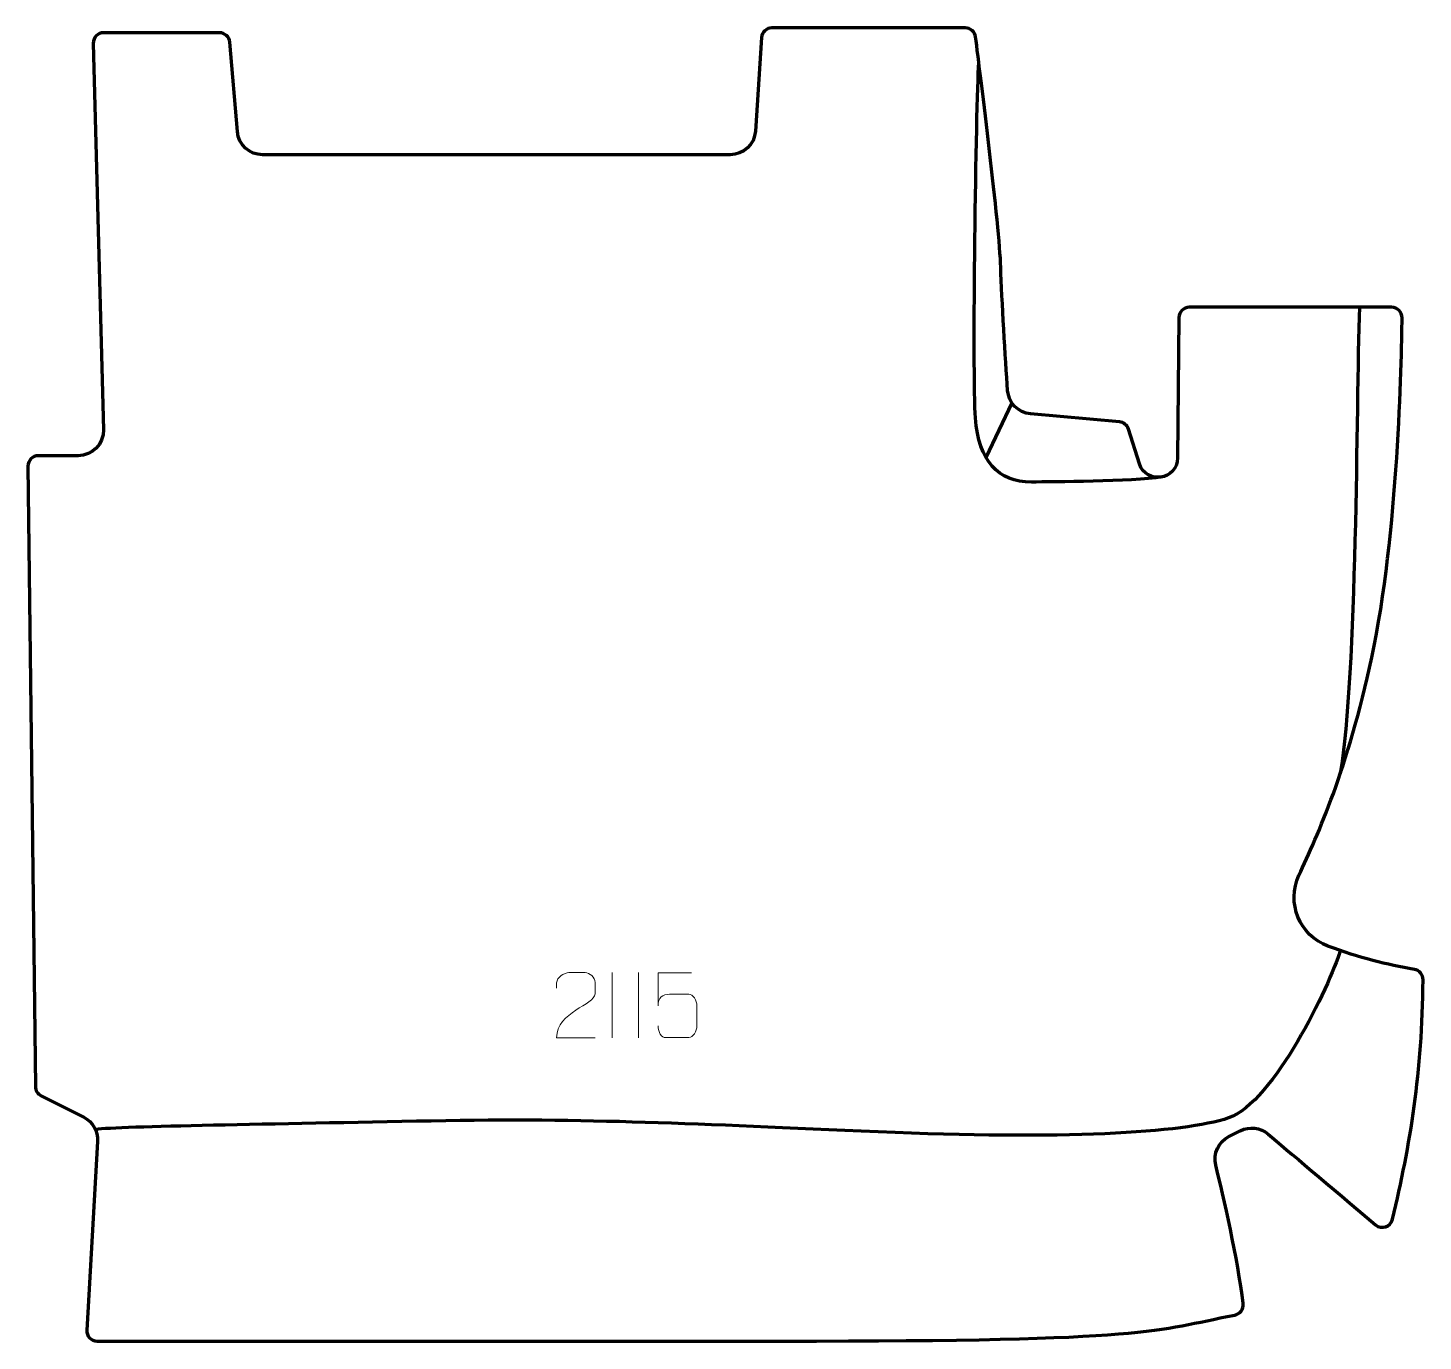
# Model space of a CAD drawing. Header units: millimetres. Extents: x -268 to 268, y -252 to 252.
import ezdxf

# ---------------------------------------------------------------- set-up
doc = ezdxf.new("R2010")
doc.units = ezdxf.units.MM
doc.header["$MEASUREMENT"] = 0
for name, color, linetype in [('layer 1', 7, 'Continuous'), ('layer 2', 7, 'Continuous'), ('layer 3', 7, 'Continuous')]:
    doc.layers.add(name, color=color, linetype=linetype)

msp = doc.modelspace()

# ---------------------------------------------------------------- linework, layer by layer
at = {"layer": 'layer 1', "color": 250, "lineweight": 9}
for points, knots in [([(-50.0658, -135.5583), (-54.9802, -135.558), (-59.8946, -135.558), (-64.8087, -135.5583), (-64.8087, -135.5583), (-64.8087, -125.626), (-50.1577, -122.9848), (-50.0658, -118.6745), (-50.0658, -118.6745), (-50.0661, -117.2504), (-50.0661, -115.8267), (-50.0658, -114.4034), (-50.0658, -114.4034), (-50.0827, -112.3263), (-52.2055, -110.6015), (-53.8765, -110.5842), (-53.8765, -110.5842), (-55.9497, -110.5846), (-58.0226, -110.5846), (-60.095, -110.5842), (-60.095, -110.5842), (-61.9171, -110.5677), (-64.7418, -112.3598), (-64.8087, -114.4534), (-64.8087, -114.4534), (-64.8087, -114.4534), (-64.8087, -116.5082), (-64.8087, -116.5082)], [0, 0, 0, 0, 0.125, 0.125, 0.125, 0.125, 0.25, 0.25, 0.25, 0.25, 0.375, 0.375, 0.375, 0.375, 0.5, 0.5, 0.5, 0.5, 0.625, 0.625, 0.625, 0.625, 0.75, 0.75, 0.75, 0.75, 1, 1, 1, 1]), ([(-13.0431, -110.6164), (-13.0431, -110.6164), (-25.8948, -110.6164), (-25.8948, -110.6164), (-25.8948, -110.6164), (-25.8945, -114.847), (-25.8945, -119.0779), (-25.8948, -123.3091), (-25.8948, -123.3091), (-25.8951, -119.999), (-24.2641, -118.9272), (-21.4521, -118.8667), (-21.4521, -118.8667), (-19.0125, -118.8664), (-16.573, -118.8664), (-14.1338, -118.8667), (-14.1338, -118.8667), (-12.484, -118.8599), (-11.0091, -121.2404), (-10.9806, -123.3091), (-10.9806, -123.3091), (-10.9809, -125.8964), (-10.9809, -128.484), (-10.9806, -131.0717), (-10.9806, -131.0717), (-10.9344, -133.0311), (-12.4338, -135.4674), (-14.0597, -135.5259), (-14.0597, -135.5259), (-16.0162, -135.5256), (-20.9112, -135.5256), (-22.8682, -135.5259), (-22.8682, -135.5259), (-24.7137, -135.5347), (-25.8208, -133.5699), (-25.8416, -131.0188)], [0, 0, 0, 0, 0.1, 0.1, 0.1, 0.1, 0.2, 0.2, 0.2, 0.2, 0.3, 0.3, 0.3, 0.3, 0.4, 0.4, 0.4, 0.4, 0.5, 0.5, 0.5, 0.5, 0.6, 0.6, 0.6, 0.6, 0.7, 0.7, 0.7, 0.7, 0.8, 0.8, 0.8, 0.8, 1, 1, 1, 1])]:
    msp.add_open_spline(points, degree=3, knots=knots, dxfattribs=at)
for points in [[(-43.4372, -110.5841), (-43.4372, -110.5841), (-43.4372, -135.5582), (-43.4372, -135.5582)], [(-33.4372, -110.5841), (-33.4372, -110.5841), (-33.4372, -135.5582), (-33.4372, -135.5582)]]:
    msp.add_open_spline(points, degree=3, dxfattribs=at)
at = {"layer": 'layer 2', "color": 230, "lineweight": 200}
msp.add_open_spline([(-245.1211, -247.7696), (-245.1211, -247.7696), (-240.9424, -175.3387), (-240.9424, -175.3387), (-240.9424, -175.3387), (-240.7195, -171.4747), (-242.8093, -167.8464), (-246.2634, -166.1005), (-246.2634, -166.1005), (-246.2634, -166.1005), (-262.6245, -157.83), (-262.6245, -157.83), (-262.6245, -157.83), (-263.9559, -157.1569), (-264.8018, -155.7994), (-264.8198, -154.3079), (-264.8198, -154.3079), (-264.8198, -154.3079), (-267.6692, 83.7664), (-267.6692, 83.7664), (-267.6692, 83.7664), (-267.696, 85.9939), (-265.8976, 87.8142), (-263.6698, 87.8142), (-263.6698, 87.8142), (-263.6698, 87.8142), (-248.4287, 87.8142), (-248.4287, 87.8142), (-248.4287, 87.8142), (-242.9585, 87.8142), (-238.5647, 92.3248), (-238.7083, 97.7932), (-238.7083, 97.7932), (-238.7083, 97.7932), (-242.5966, 246.0326), (-242.5966, 246.0326), (-242.5966, 246.0326), (-242.6555, 248.2819), (-240.8479, 250.1375), (-238.5979, 250.1375), (-238.5979, 250.1375), (-238.5979, 250.1375), (-194.2216, 250.1375), (-194.2216, 250.1375), (-194.2216, 250.1375), (-192.1441, 250.1375), (-190.4123, 248.5468), (-190.2359, 246.4771), (-190.2359, 246.4771), (-190.2359, 246.4771), (-187.3145, 212.2015), (-187.3145, 212.2015), (-187.3145, 212.2015), (-186.8859, 207.1692), (-182.6762, 203.3031), (-177.6259, 203.3031), (-177.6259, 203.3031), (-177.6259, 203.3031), (1.7852, 203.3031), (1.7852, 203.3031), (1.7852, 203.3031), (6.9086, 203.3031), (11.1532, 207.2785), (11.4883, 212.391), (11.4883, 212.391), (11.4883, 212.391), (13.8407, 248.2618), (13.8407, 248.2618), (13.8407, 248.2618), (13.9786, 250.365), (15.7245, 252.0002), (17.832, 252.0002), (17.832, 252.0002), (17.832, 252.0002), (91.994, 252.0002), (91.994, 252.0002), (91.994, 252.0002), (94.0073, 252.0002), (95.7063, 250.5072), (95.9613, 248.5101), (95.9613, 248.5101), (97.8593, 233.6494), (105.1625, 175.6968), (105.6253, 160.1943), (105.6253, 160.1943), (106.0014, 147.5973), (107.44, 125.0372), (108.2521, 112.8815), (108.2521, 112.8815), (108.5714, 108.1017), (112.3232, 104.2678), (117.0948, 103.8441), (117.0948, 103.8441), (117.0948, 103.8441), (151.1351, 100.8229), (151.1351, 100.8229), (151.1351, 100.8229), (152.7427, 100.68), (154.1072, 99.585), (154.5948, 98.0462), (154.5948, 98.0462), (154.5948, 98.0462), (158.8045, 84.7521), (158.8045, 84.7521), (158.8045, 84.7521), (161.3801, 76.6188), (173.3717, 78.4127), (173.4543, 86.9439), (173.4543, 86.9439), (173.4543, 86.9439), (173.9753, 140.799), (173.9753, 140.799), (173.9753, 140.799), (173.9968, 142.9929), (175.7812, 144.7602), (177.9755, 144.7602), (177.9755, 144.7602), (177.9755, 144.7602), (255.6127, 144.7602), (255.6127, 144.7602), (255.6127, 144.7602), (257.8369, 144.7602), (259.6333, 142.9474), (259.6125, 140.7235), (259.6125, 140.7235), (259.4544, 123.8706), (258.182, 57.8055), (247.9906, 10.3781), (247.9906, 10.3781), (238.6973, -32.8691), (227.3058, -57.6489), (220.0541, -73.2297), (220.0541, -73.2297), (215.1374, -83.7929), (220.2696, -96.2703), (231.1662, -100.3949), (231.1662, -100.3949), (243.1557, -104.9334), (253.9063, -107.5172), (264.3464, -109.341), (264.3464, -109.341), (266.2754, -109.678), (267.6844, -111.3544), (267.6692, -113.3126), (267.6692, -113.3126), (267.3947, -148.9312), (262.821, -176.5509), (255.9224, -205.2525), (255.9224, -205.2525), (255.2257, -208.1522), (251.7215, -209.3052), (249.4447, -207.3794), (249.4447, -207.3794), (231.4223, -192.1341), (215.7925, -178.9356), (208.1937, -172.5214), (208.1937, -172.5214), (205.2162, -170.0082), (201.0277, -169.5165), (197.5483, -171.2694), (197.5483, -171.2694), (197.5483, -171.2694), (193.1992, -173.4602), (193.1992, -173.4602), (193.1992, -173.4602), (189.1582, -175.4961), (187.0538, -180.0494), (188.1266, -184.4457), (188.1266, -184.4457), (191.0607, -196.468), (196.6162, -220.4671), (198.6366, -237.6322), (198.6366, -237.6322), (198.8821, -239.7178), (197.4664, -241.6327), (195.403, -242.0247), (195.403, -242.0247), (163.7373, -248.0378), (166.0699, -252.0002), (21.8025, -252.0002), (21.8025, -252.0002), (21.8025, -252.0002), (-241.1276, -252.0002), (-241.1276, -252.0002), (-241.1276, -252.0002), (-243.4274, -252.0002), (-245.2534, -250.0655), (-245.1211, -247.7696)], degree=3, knots=[0, 0, 0, 0, 0.02083333, 0.02083333, 0.02083333, 0.02083333, 0.04166667, 0.04166667, 0.04166667, 0.04166667, 0.0625, 0.0625, 0.0625, 0.0625, 0.08333333, 0.08333333, 0.08333333, 0.08333333, 0.10416667, 0.10416667, 0.10416667, 0.10416667, 0.125, 0.125, 0.125, 0.125, 0.14583333, 0.14583333, 0.14583333, 0.14583333, 0.16666667, 0.16666667, 0.16666667, 0.16666667, 0.1875, 0.1875, 0.1875, 0.1875, 0.20833333, 0.20833333, 0.20833333, 0.20833333, 0.22916667, 0.22916667, 0.22916667, 0.22916667, 0.25, 0.25, 0.25, 0.25, 0.27083333, 0.27083333, 0.27083333, 0.27083333, 0.29166667, 0.29166667, 0.29166667, 0.29166667, 0.3125, 0.3125, 0.3125, 0.3125, 0.33333333, 0.33333333, 0.33333333, 0.33333333, 0.35416667, 0.35416667, 0.35416667, 0.35416667, 0.375, 0.375, 0.375, 0.375, 0.39583333, 0.39583333, 0.39583333, 0.39583333, 0.41666667, 0.41666667, 0.41666667, 0.41666667, 0.4375, 0.4375, 0.4375, 0.4375, 0.45833333, 0.45833333, 0.45833333, 0.45833333, 0.47916667, 0.47916667, 0.47916667, 0.47916667, 0.5, 0.5, 0.5, 0.5, 0.52083333, 0.52083333, 0.52083333, 0.52083333, 0.54166667, 0.54166667, 0.54166667, 0.54166667, 0.5625, 0.5625, 0.5625, 0.5625, 0.58333333, 0.58333333, 0.58333333, 0.58333333, 0.60416667, 0.60416667, 0.60416667, 0.60416667, 0.625, 0.625, 0.625, 0.625, 0.64583333, 0.64583333, 0.64583333, 0.64583333, 0.66666667, 0.66666667, 0.66666667, 0.66666667, 0.6875, 0.6875, 0.6875, 0.6875, 0.70833333, 0.70833333, 0.70833333, 0.70833333, 0.72916667, 0.72916667, 0.72916667, 0.72916667, 0.75, 0.75, 0.75, 0.75, 0.77083333, 0.77083333, 0.77083333, 0.77083333, 0.79166667, 0.79166667, 0.79166667, 0.79166667, 0.8125, 0.8125, 0.8125, 0.8125, 0.83333333, 0.83333333, 0.83333333, 0.83333333, 0.85416667, 0.85416667, 0.85416667, 0.85416667, 0.875, 0.875, 0.875, 0.875, 0.89583333, 0.89583333, 0.89583333, 0.89583333, 0.91666667, 0.91666667, 0.91666667, 0.91666667, 0.9375, 0.9375, 0.9375, 0.9375, 0.95833333, 0.95833333, 0.95833333, 0.95833333, 1, 1, 1, 1], dxfattribs=at)
at = {"layer": 'layer 3', "color": 142, "lineweight": 200}
for points, knots in [([(167.5381, 79.6859), (155.6689, 77.7936), (125.4909, 77.7534), (117.4172, 77.6973), (117.4172, 77.6973), (104.5701, 77.6073), (97.0997, 85.862), (95.9041, 102.2972), (95.9041, 102.2972), (94.7089, 118.7324), (96.131, 222.8262), (97.2129, 238.6119)], [0, 0, 0, 0, 0.25, 0.25, 0.25, 0.25, 0.5, 0.5, 0.5, 0.5, 1, 1, 1, 1]), ([(235.9061, -102.111), (231.8689, -115.5448), (210.3534, -160.3683), (193.0217, -166.3448), (193.0217, -166.3448), (175.6901, -172.3212), (128.4761, -174.7119), (58.5513, -171.7236), (58.5513, -171.7236), (-11.3731, -168.7355), (-52.6106, -166.3448), (-112.9727, -167.54), (-112.9727, -167.54), (-173.3351, -168.7355), (-232.4828, -169.6436), (-241.7955, -170.7633)], [0, 0, 0, 0, 0.2, 0.2, 0.2, 0.2, 0.4, 0.4, 0.4, 0.4, 0.6, 0.6, 0.6, 0.6, 1, 1, 1, 1])]:
    msp.add_open_spline(points, degree=3, knots=knots, dxfattribs=at)
for points in [[(243.224, 144.7604), (242.0288, 106.182), (242.3339, 4.0828), (235.906, -34.2159)], [(109.8744, 108.1215), (109.8744, 108.1215), (99.9049, 87.1708), (99.9049, 87.1708)]]:
    msp.add_open_spline(points, degree=3, dxfattribs=at)

doc.saveas('drawing.dxf')
